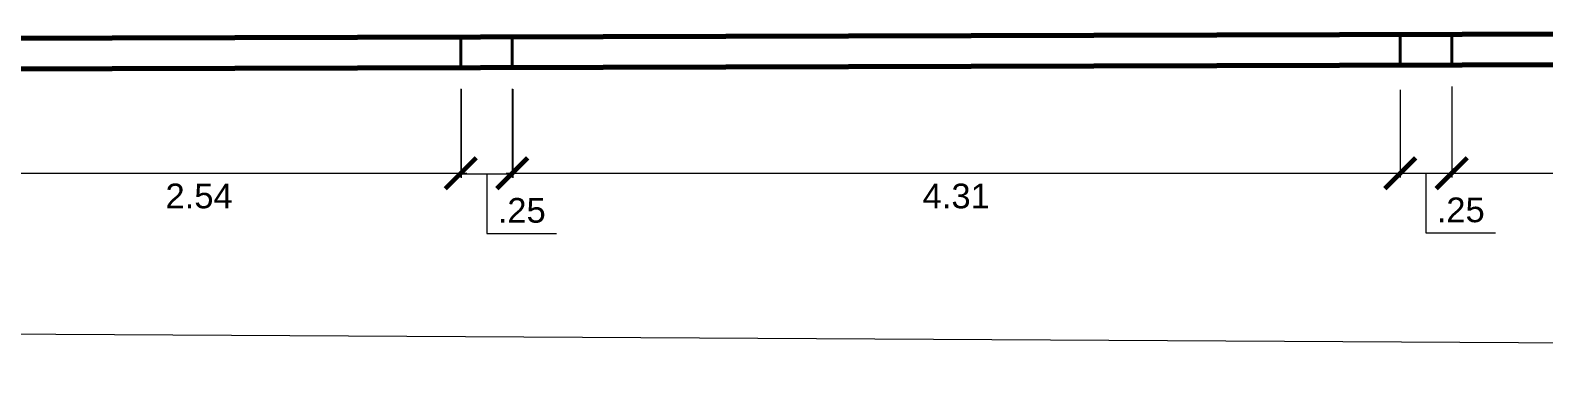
# Model space of a CAD drawing. Header units: millimetres. Extents: x 565 to 912, y 163 to 192.
# Drawn here: x 595.91 to 603.25, y 180.52 to 182.17 of the extents above; entities that cross this region are included whole.
import ezdxf

# ---------------------------------------------------------------- set-up
doc = ezdxf.new("R2010")
doc.units = ezdxf.units.MM
doc.header["$LTSCALE"] = 0.0125
for name, color, linetype, lineweight in [('COLUMNAS', 162, 'Continuous', 40), ('COTAS', 9, 'Continuous', 9), ('MURO ALTO', 40, 'Continuous', 70)]:
    doc.layers.add(name, color=color, linetype=linetype, lineweight=lineweight)
doc.styles.add('ARIAL', font='arial.ttf')
doc.dimstyles.new('ISO-25', dxfattribs={"dimtxt": 0.12, "dimasz": 0.15, "dimexe": 0.02, "dimexo": 0.1055, "dimgap": 0.05, "dimtad": 2, "dimtih": 1, "dimtoh": 1, "dimzin": 4, "dimdsep": 46, "dimtxsty": 'ARIAL', "dimblk": 'ARCHTICK', "dimcen": 2.5, "dimdle": 0.03, "dimclrd": 1, "dimclre": 2, "dimclrt": 256, "dimadec": 0, "dimazin": 0, "dimtfac": 1, "dimtmove": 0, "dimatfit": 0, "dimldrblk": 'ARCHTICK', "dimfxl": 0, "dimlwd": 13, "dimlwe": 9, "dimarcsym": 0})

# ---------------------------------------------------------------- blocks, each defined once
blk = doc.blocks.new('_ARCHTICK')
at = {"color": 0, "linetype": 'ByBlock', "const_width": 0.15}
blk.add_lwpolyline([(-0.5, -0.5), (0.5, 0.5)], dxfattribs=at)
blk = doc.blocks.new('*D17')
at = {"layer": 'COTAS', "color": 2, "lineweight": 9, "transparency": 16777216}
for p, q in [((574.1512, 181.2318), (574.1488, 180.8026)), ((611.6269, 181.0184), (611.6245, 180.5892))]:
    blk.add_line(p, q, dxfattribs=at)
at = {"layer": 'COTAS', "color": 1, "lineweight": 13, "transparency": 16777216}
blk.add_line((574.1189, 180.8228), (611.6546, 180.609), dxfattribs=at)
at = {"layer": 'Defpoints', "color": 0, "transparency": 16777216}
for p in [(574.1518, 181.3373), (611.6275, 181.1239), (611.6246, 180.6092)]:
    blk.add_point(p, dxfattribs=at)
at = {"layer": 'COTAS', "color": 1, "lineweight": 13, "transparency": 16777216, "xscale": 0.15, "yscale": 0.15, "zscale": 0.15}
for p, rotation in [((574.1489, 180.8226), 179.6737143879261), ((611.6246, 180.6092), 359.6737143879261)]:
    blk.add_blockref('_ARCHTICK', p, dxfattribs=dict(at, rotation=rotation))
at = {"layer": 'COTAS', "transparency": 16777216, "insert": (592.8861, 180.6032), "char_height": 0.12, "attachment_point": 5, "style": 'ARIAL'}
blk.add_mtext('37.41', dxfattribs=at)
blk = doc.blocks.new('*D56')
at = {"layer": 'COTAS', "color": 2, "lineweight": 9, "transparency": 16777216}
for p, q in [((595.4564, 181.88), (595.4564, 181.4593)), ((597.9963, 181.8897), (597.9963, 181.4593))]:
    blk.add_line(p, q, dxfattribs=at)
at = {"layer": 'COTAS', "color": 1, "lineweight": 13, "transparency": 16777216}
blk.add_line((595.4264, 181.4793), (598.0263, 181.4793), dxfattribs=at)
at = {"layer": 'Defpoints', "color": 0, "transparency": 16777216}
for p in [(595.4564, 181.9855), (597.9963, 181.9952), (597.9963, 181.4793)]:
    blk.add_point(p, dxfattribs=at)
at = {"layer": 'COTAS', "color": 1, "lineweight": 13, "transparency": 16777216, "xscale": 0.15, "yscale": 0.15, "zscale": 0.15, "rotation": 180}
blk.add_blockref('_ARCHTICK', (595.4564, 181.4793), dxfattribs=at)
at = {"layer": 'COTAS', "color": 1, "lineweight": 13, "transparency": 16777216, "xscale": 0.15, "yscale": 0.15, "zscale": 0.15}
blk.add_blockref('_ARCHTICK', (597.9963, 181.4793), dxfattribs=at)
at = {"layer": 'COTAS', "transparency": 16777216, "insert": (596.7263, 181.3681), "char_height": 0.12, "attachment_point": 5, "style": 'ARIAL'}
blk.add_mtext('2.54', dxfattribs=at)
blk = doc.blocks.new('*D57')
at = {"layer": 'COTAS', "color": 2, "lineweight": 9, "transparency": 16777216}
for p, q in [((597.9984, 181.8873), (597.9984, 181.4569)), ((598.2484, 181.8876), (598.2484, 181.4569))]:
    blk.add_line(p, q, dxfattribs=at)
at = {"layer": 'COTAS', "color": 1, "lineweight": 13, "transparency": 16777216}
for p, q in [((597.9984, 181.4769), (598.2484, 181.4769)), ((597.9984, 181.4769), (598.2484, 181.4769)), ((598.1234, 181.4769), (598.1234, 181.1868)), ((598.1234, 181.1868), (598.4612, 181.1868))]:
    blk.add_line(p, q, dxfattribs=at)
at = {"layer": 'Defpoints', "color": 0, "transparency": 16777216}
for p in [(597.9984, 181.9928), (598.2484, 181.9931), (598.2484, 181.4769)]:
    blk.add_point(p, dxfattribs=at)
at = {"layer": 'COTAS', "transparency": 16777216, "insert": (598.2923, 181.2981), "char_height": 0.12, "attachment_point": 5, "style": 'ARIAL'}
blk.add_mtext('.25', dxfattribs=at)
blk = doc.blocks.new('*D58')
at = {"layer": 'COTAS', "color": 2, "lineweight": 9, "transparency": 16777216}
for p, q in [((598.2463, 181.8901), (598.2463, 181.4593)), ((602.5562, 181.8839), (602.5562, 181.4593))]:
    blk.add_line(p, q, dxfattribs=at)
at = {"layer": 'COTAS', "color": 1, "lineweight": 13, "transparency": 16777216}
blk.add_line((598.2163, 181.4793), (602.5862, 181.4793), dxfattribs=at)
at = {"layer": 'Defpoints', "color": 0, "transparency": 16777216}
for p in [(598.2463, 181.9956), (602.5562, 181.9894), (602.5562, 181.4793)]:
    blk.add_point(p, dxfattribs=at)
at = {"layer": 'COTAS', "color": 1, "lineweight": 13, "transparency": 16777216, "xscale": 0.15, "yscale": 0.15, "zscale": 0.15, "rotation": 180}
blk.add_blockref('_ARCHTICK', (598.2463, 181.4793), dxfattribs=at)
at = {"layer": 'COTAS', "color": 1, "lineweight": 13, "transparency": 16777216, "xscale": 0.15, "yscale": 0.15, "zscale": 0.15}
blk.add_blockref('_ARCHTICK', (602.5562, 181.4793), dxfattribs=at)
at = {"layer": 'COTAS', "transparency": 16777216, "insert": (600.4013, 181.368), "char_height": 0.12, "attachment_point": 5, "style": 'ARIAL'}
blk.add_mtext('4.31', dxfattribs=at)
blk = doc.blocks.new('*D59')
at = {"layer": 'COTAS', "color": 2, "lineweight": 9, "transparency": 16777216}
for p, q in [((602.8063, 181.9001), (602.8063, 181.4593)), ((602.5562, 181.8839), (602.5562, 181.4593))]:
    blk.add_line(p, q, dxfattribs=at)
at = {"layer": 'COTAS', "color": 1, "lineweight": 13, "transparency": 16777216}
for p, q in [((602.5562, 181.4793), (602.8063, 181.4793)), ((602.5562, 181.4793), (602.8063, 181.4793)), ((602.6812, 181.4793), (602.6812, 181.1893)), ((602.6812, 181.1893), (603.019, 181.1893))]:
    blk.add_line(p, q, dxfattribs=at)
at = {"layer": 'Defpoints', "color": 0, "transparency": 16777216}
for p in [(602.5562, 181.9894), (602.8063, 182.0056), (602.8063, 181.4793)]:
    blk.add_point(p, dxfattribs=at)
at = {"layer": 'COTAS', "transparency": 16777216, "insert": (602.8501, 181.3005), "char_height": 0.12, "attachment_point": 5, "style": 'ARIAL'}
blk.add_mtext('.25', dxfattribs=at)
blk = doc.blocks.new('*D60')
at = {"layer": 'COTAS', "color": 2, "lineweight": 9, "transparency": 16777216}
for p, q in [((602.8063, 181.9001), (602.8063, 181.4593)), ((606.2066, 181.9087), (606.2066, 181.4593))]:
    blk.add_line(p, q, dxfattribs=at)
at = {"layer": 'COTAS', "color": 1, "lineweight": 13, "transparency": 16777216}
blk.add_line((602.7763, 181.4793), (606.2366, 181.4793), dxfattribs=at)
at = {"layer": 'Defpoints', "color": 0, "transparency": 16777216}
for p in [(602.8063, 182.0056), (606.2066, 182.0142), (606.2066, 181.4793)]:
    blk.add_point(p, dxfattribs=at)
at = {"layer": 'COTAS', "color": 1, "lineweight": 13, "transparency": 16777216, "xscale": 0.15, "yscale": 0.15, "zscale": 0.15, "rotation": 180}
blk.add_blockref('_ARCHTICK', (602.8063, 181.4793), dxfattribs=at)
at = {"layer": 'COTAS', "color": 1, "lineweight": 13, "transparency": 16777216, "xscale": 0.15, "yscale": 0.15, "zscale": 0.15}
blk.add_blockref('_ARCHTICK', (606.2066, 181.4793), dxfattribs=at)
at = {"layer": 'COTAS', "transparency": 16777216, "insert": (604.5064, 181.368), "char_height": 0.12, "attachment_point": 5, "style": 'ARIAL'}
blk.add_mtext('3.40', dxfattribs=at)

msp = doc.modelspace()

# ---------------------------------------------------------------- linework, layer by layer
at = {"layer": 'COLUMNAS'}
for points in [[(597.99628, 181.99243), (598.24628, 181.99243), (598.24628, 182.14243), (597.99628, 182.14243)], [(602.55626, 182.00449), (602.80626, 182.00449), (602.80653, 182.15517), (602.55653, 182.15449)]]:
    msp.add_lwpolyline(points, close=True, dxfattribs=at)
at = {"layer": 'MURO ALTO'}
for p, q in [((586.45626, 182.11074), (609.75626, 182.17405)), ((586.45626, 181.96074), (609.75626, 182.02473))]:
    msp.add_line(p, q, dxfattribs=at)

# ---------------------------------------------------------------- dimensions: what is measured, and where the dimension line sits
at = {"layer": 'COTAS'}
for base, p1, p2, picture, middle in [((597.99628, 181.47934), (595.45636, 181.98546), (597.99628, 181.99518), '*D56', (596.72632, 181.36807)), ((598.24842, 181.47691), (597.99842, 181.99275), (598.24842, 181.99312), '*D57', (598.17342, 181.29811)), ((602.55623, 181.47934), (598.24628, 181.99555), (602.55623, 181.98935), '*D58', (600.40126, 181.36803)), ((602.80626, 181.47934), (602.55623, 181.98935), (602.80626, 182.00564), '*D59', (602.73124, 181.30054)), ((606.20663, 181.47934), (602.80626, 182.00564), (606.20663, 182.01422), '*D60', (604.50645, 181.36803))]:
    dim = msp.add_linear_dim(base=base, p1=p1, p2=p2, angle=180, dimstyle='ISO-25', override={"dimtmove": 1}, dxfattribs=at)
    dim.commit()
    dim.dimension.update_dxf_attribs({"geometry": picture, "text_midpoint": middle})
dim = msp.add_aligned_dim(p1=(574.15181, 181.33734), p2=(611.62754, 181.12392), distance=-0.51474, text='37.41', dimstyle='ISO-25', dxfattribs=at)
dim.commit()
dim.dimension.update_dxf_attribs({"geometry": '*D17', "text_midpoint": (592.8861, 180.60317)})

doc.saveas('drawing.dxf')
